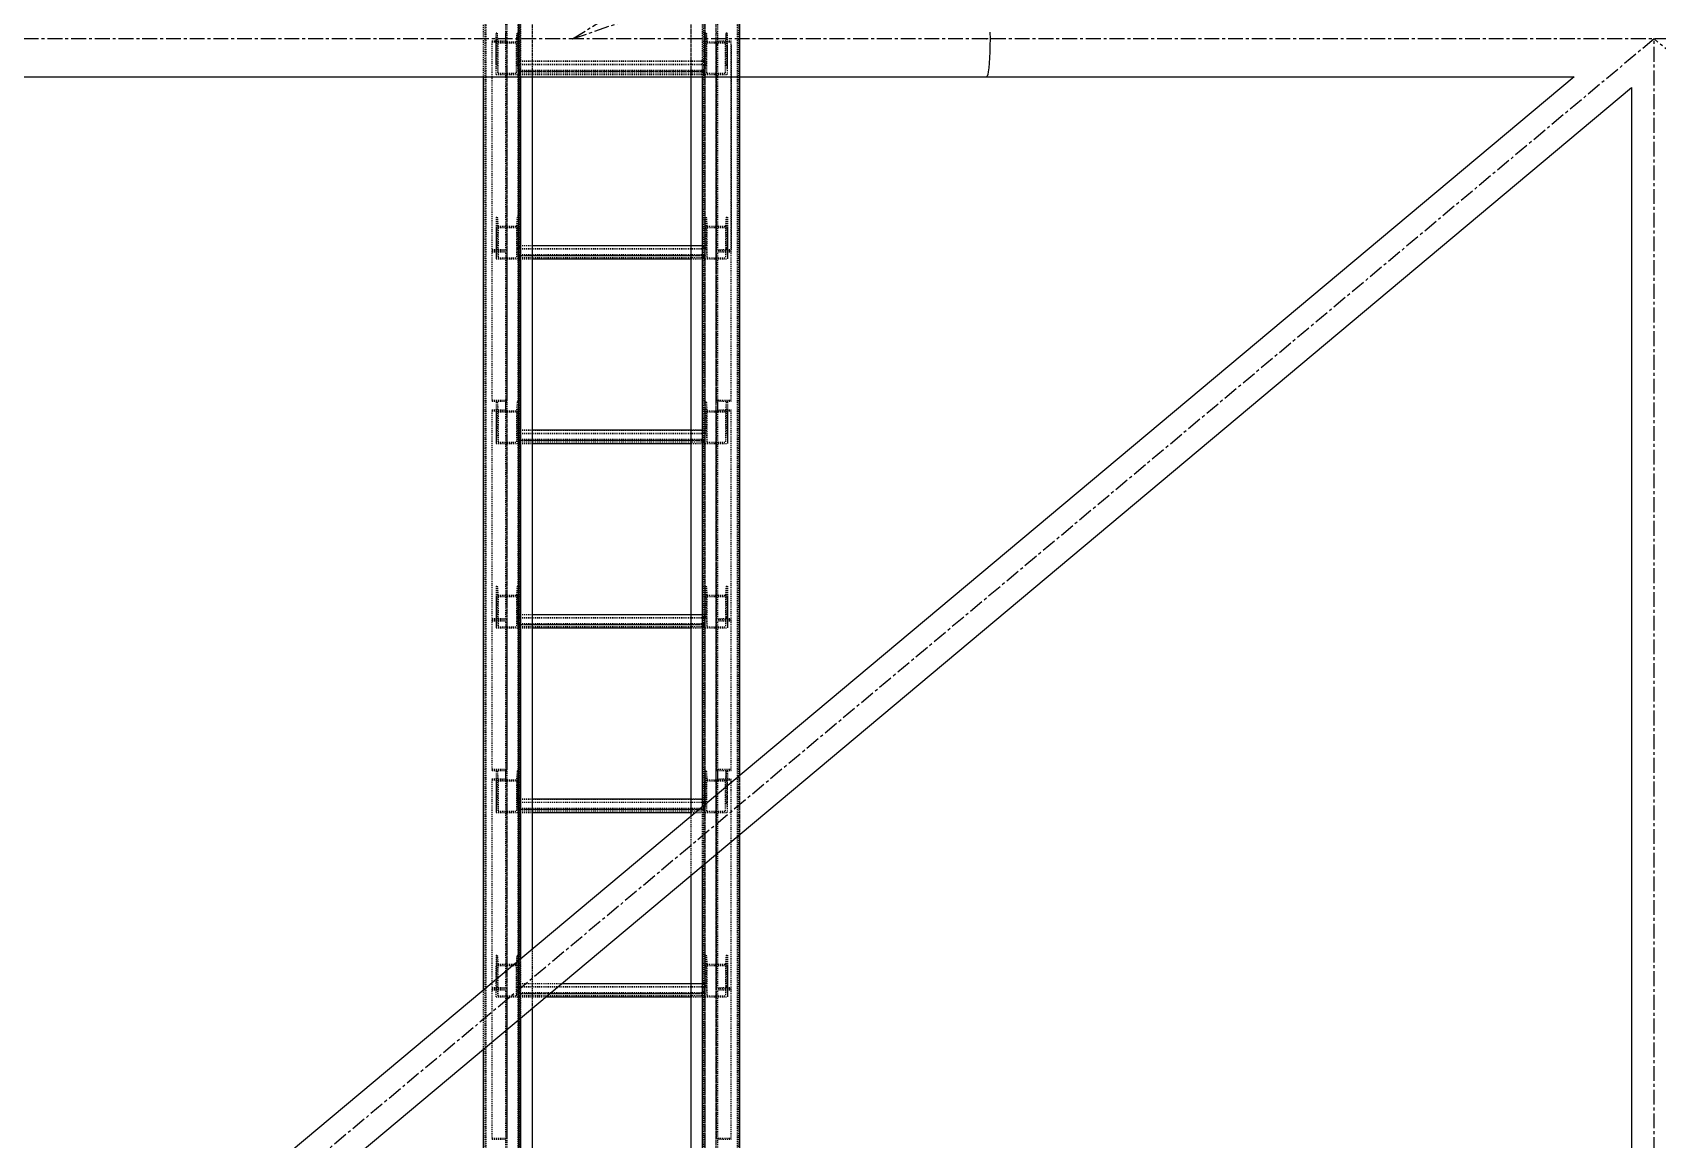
# Model space of a CAD drawing. Header units: millimetres. Extents: x 5143 to 30813, y 232 to 21408.
# Drawn here: x 24305 to 25175, y 16701 to 17294 of the extents above; entities that cross this region are included whole.
import ezdxf

# ---------------------------------------------------------------- set-up
doc = ezdxf.new("R2010")
doc.units = ezdxf.units.MM
doc.header["$LTSCALE"] = 0.25
for name, pattern in [('CENTER', [50.8, 31.75, -6.35, 6.35, -6.35]), ('XKITLINE00', [0]), ('XKITLINE02', [4, 2, -2]), ('XKITLINE03', [6, 3, -1, 1, -1])]:
    doc.linetypes.add(name, pattern=pattern)

msp = doc.modelspace()

# ---------------------------------------------------------------- linework, layer by layer
at = {"color": 8, "linetype": 'CENTER'}
for p, q in [((24593.95, 17290.27), (24884.52, 17470.27)), ((24593.95, 17290.27), (24832.37, 17372.77)), ((25173.61, 17290.27), (23430, 15830.27)), ((24815.87, 17290.27), (23430, 17290.27)), ((26261.35, 17290.27), (24815.88, 17290.27)), ((26903.05, 15830.27), (25173.61, 17290.27)), ((25173.61, 15830.27), (25173.61, 17290.27))]:
    msp.add_line(p, q, dxfattribs=at)
at = {"color": 3, "linetype": 'XKITLINE02'}
for p, q in [((24664.54, 15752.41), (24664.54, 17452.73)), ((24665.07, 15753.25), (24665.07, 17453.8)), ((24682.31, 15753.25), (24682.31, 17436.87)), ((24682.84, 15752.41), (24682.84, 17434.76)), ((24683.69, 15752.41), (24683.69, 17435.72)), ((24547.15, 15752.41), (24547.15, 17382.25)), ((24547.68, 15753.25), (24547.68, 17382.75)), ((24564.91, 15753.25), (24564.92, 17382.75)), ((24565, 15740.27), (24565, 17383.29)), ((24565.45, 15752.41), (24565.45, 17382.25)), ((24565.85, 15740.48), (24565.85, 17383.08)), ((24572.5, 15809.97), (24572.5, 17383.29)), ((24657.5, 15796.2), (24657.5, 17383.29)), ((24664.15, 15740.48), (24664.15, 17383.08)), ((24665, 15740.27), (24665, 17383.29)), ((24558.2, 17287.87), (24558.2, 17373.94)), ((24559, 17287.87), (24559, 17374.6)), ((24657.5, 15743.16), (24657.5, 17380.27)), ((24657.5, 17269.97), (24657.5, 17342.48)), ((24663.69, 17269.97), (24663.69, 17346.31)), ((24546.3, 15807.12), (24546.3, 17332.58)), ((24683.69, 17269.97), (24683.69, 17332.91)), ((24670.98, 17287.87), (24670.98, 17328.52)), ((24671.78, 17287.87), (24671.78, 17328.79)), ((24566.3, 17269.97), (24566.3, 17320.21)), ((24572.5, 17269.97), (24572.5, 17316.38)), ((24565, 17309.24), (24565, 15740.27)), ((24565.85, 17311.54), (24565.85, 15740.48)), ((24572.5, 15743.16), (24572.5, 17310.06)), ((24551, 17176.88), (24551, 17289.2)), ((24551, 17289.2), (24558.2, 17289.2)), ((24551, 17288.71), (24559, 17288.71)), ((24553, 17276.65), (24553, 17293.53)), ((24553, 17293.53), (24553.68, 17293.53)), ((24553, 17271.21), (24553, 17290.6)), ((24553, 17288.09), (24565, 17288.09)), ((24553.68, 17276.65), (24553.68, 17293.53)), ((24554.06, 17288.79), (24553.68, 17293.53)), ((24554.06, 17271.9), (24554.06, 17288.79)), ((24554.06, 17288.79), (24563.93, 17288.79)), ((24558.2, 17177.37), (24558.2, 17293.61)), ((24558.2, 17293.61), (24559, 17293.61)), ((24558.2, 17287.87), (24559, 17287.87)), ((24559, 17176.88), (24559, 17293.61)), ((24563.93, 17288.79), (24564.32, 17293.53)), ((24563.93, 17271.9), (24563.93, 17288.79)), ((24564.32, 17276.65), (24564.32, 17293.53)), ((24564.32, 17293.53), (24565, 17293.53)), ((24565, 17276.65), (24565, 17293.53)), ((24565, 17293.53), (24565, 17289.41)), ((24565, 17271.21), (24565, 17289.41)), ((24664.97, 17286.75), (24664.97, 17293.53)), ((24664.97, 17293.53), (24665.66, 17293.53)), ((24664.97, 17274.72), (24664.97, 17293.53)), ((24664.97, 17288.09), (24676.98, 17288.09)), ((24664.97, 17271.21), (24664.97, 17286.75)), ((24665.66, 17293.53), (24666.04, 17288.79)), ((24665.66, 17276.65), (24665.66, 17293.53)), ((24666.04, 17288.79), (24675.91, 17288.79)), ((24666.04, 17271.9), (24666.04, 17288.79)), ((24670.98, 17176.88), (24670.98, 17293.61)), ((24670.98, 17293.61), (24671.78, 17293.61)), ((24670.98, 17288.71), (24678.98, 17288.71)), ((24670.98, 17287.87), (24671.78, 17287.87)), ((24670.98, 17286.75), (24670.98, 17176.88)), ((24671.78, 17286.75), (24671.78, 17293.61)), ((24671.78, 17289.2), (24678.98, 17289.2)), ((24671.78, 17177.37), (24671.78, 17287.87)), ((24676.3, 17293.53), (24675.91, 17288.79)), ((24675.91, 17271.9), (24675.91, 17288.79)), ((24676.3, 17293.53), (24676.98, 17293.53)), ((24676.3, 17276.65), (24676.3, 17293.53)), ((24676.98, 17286.75), (24676.98, 17293.53)), ((24676.98, 17274.72), (24676.98, 17293.53)), ((24676.98, 17271.21), (24676.98, 17286.75)), ((24678.98, 17176.88), (24678.98, 17289.2)), ((24678.98, 17286.75), (24678.98, 17177.37)), ((24565, 17271.21), (24565, 17278.46)), ((24565, 17278.46), (24664.97, 17278.46)), ((24565, 17278.35), (24664.97, 17278.35)), ((24664.97, 17271.21), (24664.97, 17278.46)), ((24553, 17276.65), (24553.68, 17276.65)), ((24553, 17271.21), (24553, 17276.65)), ((24553, 17271.21), (24565, 17271.21)), ((24554.06, 17271.9), (24553.68, 17276.65)), ((24554.06, 17271.9), (24563.93, 17271.9)), ((24563.93, 17271.9), (24564.32, 17276.65)), ((24564.32, 17276.65), (24565, 17276.65)), ((24565, 17276.75), (24664.97, 17276.75)), ((24565, 17276.65), (24664.97, 17276.65)), ((24565, 17271.21), (24565, 17276.65)), ((24565, 17273.55), (24664.97, 17273.55)), ((24565, 17273.02), (24664.97, 17273.02)), ((24565, 17272.06), (24664.97, 17272.06)), ((24565, 17271.21), (24664.97, 17271.21)), ((24664.97, 17276.65), (24665.66, 17276.65)), ((24664.97, 17271.21), (24676.98, 17271.21)), ((24666.04, 17271.9), (24665.66, 17276.65)), ((24666.04, 17271.9), (24675.91, 17271.9)), ((24675.91, 17271.9), (24676.3, 17276.65)), ((24676.3, 17276.65), (24676.98, 17276.65)), ((24553, 17194.67), (24553, 17177.79)), ((24553, 17194.67), (24553.68, 17194.67)), ((24553, 17194.67), (24553, 17189.24)), ((24553.68, 17194.67), (24553.68, 17177.79)), ((24553.68, 17194.67), (24554.06, 17189.93)), ((24564.32, 17194.67), (24563.93, 17189.93)), ((24564.32, 17194.67), (24564.32, 17177.79)), ((24564.32, 17194.67), (24565, 17194.67)), ((24565, 17194.67), (24565, 17177.79)), ((24565, 17194.67), (24565, 17189.24)), ((24664.97, 17194.67), (24664.97, 17189.24)), ((24664.97, 17194.67), (24665.66, 17194.67)), ((24664.97, 17194.67), (24664.97, 17177.79)), ((24665.66, 17194.67), (24666.04, 17189.93)), ((24665.66, 17194.67), (24665.66, 17177.79)), ((24676.3, 17194.67), (24675.91, 17189.93)), ((24676.3, 17194.67), (24676.98, 17194.67)), ((24676.3, 17194.67), (24676.3, 17177.79)), ((24676.98, 17194.67), (24676.98, 17189.24)), ((24676.98, 17194.67), (24676.98, 17177.79)), ((24553, 17189.24), (24553, 17172.35)), ((24553, 17189.24), (24565, 17189.24)), ((24554.06, 17189.93), (24554.06, 17173.05)), ((24554.06, 17189.93), (24563.93, 17189.93)), ((24558.2, 17181.79), (24559, 17181.79)), ((24563.93, 17189.93), (24563.93, 17173.05)), ((24565, 17189.24), (24565, 17172.35)), ((24664.97, 17189.24), (24676.98, 17189.24)), ((24664.97, 17189.24), (24664.97, 17172.35)), ((24666.04, 17189.93), (24675.91, 17189.93)), ((24666.04, 17189.93), (24666.04, 17173.05)), ((24670.98, 17181.79), (24671.78, 17181.79)), ((24675.91, 17189.93), (24675.91, 17173.05)), ((24676.98, 17189.24), (24676.98, 17172.35)), ((24551, 17177.37), (24558.2, 17177.37)), ((24551, 17096.08), (24551, 17176.88)), ((24551, 17176.88), (24559, 17176.88)), ((24551, 17176.88), (24559, 17176.88)), ((24551, 17176.22), (24558.2, 17176.22)), ((24553, 17177.79), (24553.68, 17177.79)), ((24553, 17177.79), (24553, 17172.35)), ((24553.68, 17177.79), (24554.06, 17173.05)), ((24558.2, 17090.15), (24558.2, 17176.22)), ((24559, 17090.15), (24559, 17176.88)), ((24564.32, 17177.79), (24563.93, 17173.05)), ((24564.32, 17177.79), (24565, 17177.79)), ((24565, 17172.35), (24565, 17179.6)), ((24565, 17179.6), (24572.5, 17179.6)), ((24565, 17179.5), (24664.97, 17179.5)), ((24565, 17177.89), (24664.97, 17177.89)), ((24565, 17177.79), (24664.97, 17177.79)), ((24565, 17177.79), (24565, 17172.35)), ((24565, 17174.69), (24664.97, 17174.69)), ((24565, 17174.16), (24572.5, 17174.16)), ((24565, 17173.21), (24664.97, 17173.21)), ((24657.5, 17179.6), (24664.97, 17179.6)), ((24657.5, 17174.16), (24664.97, 17174.16)), ((24664.97, 17172.35), (24664.97, 17179.6)), ((24664.97, 17177.79), (24664.97, 17172.35)), ((24664.97, 17177.79), (24665.66, 17177.79)), ((24665.66, 17177.79), (24666.04, 17173.05)), ((24670.98, 17090.15), (24670.98, 17176.88)), ((24670.98, 17176.88), (24678.98, 17176.88)), ((24670.98, 17176.88), (24678.98, 17176.88)), ((24671.78, 17177.37), (24678.98, 17177.37)), ((24671.78, 17090.15), (24671.78, 17176.22)), ((24671.78, 17176.22), (24678.98, 17176.22)), ((24676.3, 17177.79), (24675.91, 17173.05)), ((24676.3, 17177.79), (24676.98, 17177.79)), ((24676.98, 17177.79), (24676.98, 17172.35)), ((24678.98, 17096.08), (24678.98, 17176.88)), ((24553, 17172.35), (24565, 17172.35)), ((24554.06, 17173.05), (24563.93, 17173.05)), ((24558.2, 17170.3), (24559, 17170.3)), ((24565, 17172.35), (24572.5, 17172.35)), ((24657.5, 17172.35), (24664.97, 17172.35)), ((24664.97, 17172.35), (24676.98, 17172.35)), ((24666.04, 17173.05), (24675.91, 17173.05)), ((24670.98, 17170.3), (24671.78, 17170.3)), ((24551, 17096.74), (24559, 17096.74)), ((24551, 17096.08), (24558.2, 17096.08)), ((24553, 17095.82), (24553, 17078.93)), ((24553, 17095.82), (24553.68, 17095.82)), ((24553, 17095.82), (24553, 17090.38)), ((24553.68, 17095.82), (24553.68, 17078.93)), ((24553.68, 17095.82), (24554.06, 17091.07)), ((24558.2, 16979.66), (24558.2, 17095.9)), ((24558.2, 17095.9), (24559, 17095.9)), ((24559, 16979.17), (24559, 17095.9)), ((24564.32, 17095.82), (24563.93, 17091.07)), ((24564.32, 17095.82), (24564.32, 17078.93)), ((24564.32, 17095.82), (24565, 17095.82)), ((24565, 17095.82), (24565, 17078.93)), ((24565, 17095.82), (24565, 17090.38)), ((24664.97, 17095.82), (24664.97, 17090.38)), ((24664.97, 17095.82), (24665.66, 17095.82)), ((24664.97, 17095.82), (24664.97, 17078.93)), ((24665.66, 17095.82), (24666.04, 17091.07)), ((24665.66, 17095.82), (24665.66, 17078.93)), ((24670.98, 17096.74), (24678.98, 17096.74)), ((24670.98, 16979.17), (24670.98, 17095.9)), ((24670.98, 17095.9), (24671.78, 17095.9)), ((24671.78, 17096.08), (24678.98, 17096.08)), ((24671.78, 16979.66), (24671.78, 17095.9)), ((24676.3, 17095.82), (24675.91, 17091.07)), ((24676.3, 17095.82), (24676.98, 17095.82)), ((24676.3, 17095.82), (24676.3, 17078.93)), ((24676.98, 17095.82), (24676.98, 17090.38)), ((24676.98, 17095.82), (24676.98, 17078.93)), ((24551, 16979.17), (24551, 17091.48)), ((24551, 17091.48), (24558.2, 17091.48)), ((24551, 17090.99), (24559, 17090.99)), ((24553, 17090.38), (24553, 17073.5)), ((24553, 17090.38), (24565, 17090.38)), ((24554.06, 17091.07), (24554.06, 17074.19)), ((24554.06, 17091.07), (24563.93, 17091.07)), ((24558.2, 17090.15), (24559, 17090.15)), ((24563.93, 17091.07), (24563.93, 17074.19)), ((24565, 17090.38), (24565, 17073.5)), ((24664.97, 17090.38), (24676.98, 17090.38)), ((24664.97, 17090.38), (24664.97, 17073.5)), ((24666.04, 17091.07), (24675.91, 17091.07)), ((24666.04, 17091.07), (24666.04, 17074.19)), ((24670.98, 17090.99), (24678.98, 17090.99)), ((24670.98, 17090.15), (24671.78, 17090.15)), ((24671.78, 17091.48), (24678.98, 17091.48)), ((24675.91, 17091.07), (24675.91, 17074.19)), ((24676.98, 17090.38), (24676.98, 17073.5)), ((24678.98, 16979.17), (24678.98, 17091.48)), ((24553, 17078.93), (24553.68, 17078.93)), ((24553, 17078.93), (24553, 17073.5)), ((24553.68, 17078.93), (24554.06, 17074.19)), ((24564.32, 17078.93), (24563.93, 17074.19)), ((24564.32, 17078.93), (24565, 17078.93)), ((24565, 17073.5), (24565, 17080.74)), ((24565, 17080.74), (24572.5, 17080.74)), ((24565, 17080.64), (24664.97, 17080.64)), ((24565, 17079.04), (24664.97, 17079.04)), ((24565, 17078.93), (24664.97, 17078.93)), ((24565, 17078.93), (24565, 17073.5)), ((24657.5, 17080.74), (24664.97, 17080.74)), ((24664.97, 17073.5), (24664.97, 17080.74)), ((24664.97, 17078.93), (24664.97, 17073.5)), ((24664.97, 17078.93), (24665.66, 17078.93)), ((24665.66, 17078.93), (24666.04, 17074.19)), ((24676.3, 17078.93), (24675.91, 17074.19)), ((24676.3, 17078.93), (24676.98, 17078.93)), ((24676.98, 17078.93), (24676.98, 17073.5)), ((24553, 17073.5), (24565, 17073.5)), ((24554.06, 17074.19), (24563.93, 17074.19)), ((24565, 17075.84), (24664.97, 17075.84)), ((24565, 17075.3), (24572.5, 17075.3)), ((24565, 17074.35), (24664.97, 17074.35)), ((24565, 17073.5), (24572.5, 17073.5)), ((24657.5, 17075.3), (24664.97, 17075.3)), ((24657.5, 17073.5), (24664.97, 17073.5)), ((24664.97, 17073.5), (24676.98, 17073.5)), ((24666.04, 17074.19), (24675.91, 17074.19)), ((24553, 16996.96), (24553, 16980.08)), ((24553, 16996.96), (24553.68, 16996.96)), ((24553, 16996.96), (24553, 16991.52)), ((24553, 16991.52), (24553, 16974.64)), ((24553, 16991.52), (24565, 16991.52)), ((24553.68, 16996.96), (24553.68, 16980.08)), ((24553.68, 16996.96), (24554.06, 16992.21)), ((24554.06, 16992.21), (24554.06, 16975.33)), ((24554.06, 16992.21), (24563.93, 16992.21)), ((24564.32, 16996.96), (24563.93, 16992.21)), ((24563.93, 16992.21), (24563.93, 16975.33)), ((24564.32, 16996.96), (24564.32, 16980.08)), ((24564.32, 16996.96), (24565, 16996.96)), ((24565, 16996.96), (24565, 16980.08)), ((24565, 16996.96), (24565, 16991.52)), ((24565, 16991.52), (24565, 16974.64)), ((24664.97, 16996.96), (24664.97, 16991.52)), ((24664.97, 16996.96), (24665.66, 16996.96)), ((24664.97, 16996.96), (24664.97, 16980.08)), ((24664.97, 16991.52), (24676.98, 16991.52)), ((24664.97, 16991.52), (24664.97, 16974.64)), ((24665.66, 16996.96), (24666.04, 16992.21)), ((24665.66, 16996.96), (24665.66, 16980.08)), ((24666.04, 16992.21), (24675.91, 16992.21)), ((24666.04, 16992.21), (24666.04, 16975.33)), ((24676.3, 16996.96), (24675.91, 16992.21)), ((24675.91, 16992.21), (24675.91, 16975.33)), ((24676.3, 16996.96), (24676.98, 16996.96)), ((24676.3, 16996.96), (24676.3, 16980.08)), ((24676.98, 16996.96), (24676.98, 16991.52)), ((24676.98, 16996.96), (24676.98, 16980.08)), ((24676.98, 16991.52), (24676.98, 16974.64)), ((24558.2, 16984.07), (24559, 16984.07)), ((24565, 16974.64), (24565, 16981.88)), ((24565, 16981.88), (24572.5, 16981.88)), ((24565, 16981.78), (24664.97, 16981.78)), ((24657.5, 16981.88), (24664.97, 16981.88)), ((24664.97, 16974.64), (24664.97, 16981.88)), ((24670.98, 16984.07), (24671.78, 16984.07)), ((24551, 16979.66), (24558.2, 16979.66)), ((24551, 16898.36), (24551, 16979.17)), ((24551, 16979.17), (24559, 16979.17)), ((24551, 16979.17), (24559, 16979.17)), ((24551, 16978.51), (24558.2, 16978.51)), ((24553, 16980.08), (24553.68, 16980.08)), ((24553, 16980.08), (24553, 16974.64)), ((24553, 16974.64), (24565, 16974.64)), ((24553.68, 16980.08), (24554.06, 16975.33)), ((24554.06, 16975.33), (24563.93, 16975.33)), ((24558.2, 16892.44), (24558.2, 16978.51)), ((24559, 16892.44), (24559, 16979.17)), ((24564.32, 16980.08), (24563.93, 16975.33)), ((24564.32, 16980.08), (24565, 16980.08)), ((24565, 16980.18), (24664.97, 16980.18)), ((24565, 16980.08), (24565, 16974.64)), ((24565, 16980.08), (24664.97, 16980.08)), ((24565, 16976.98), (24664.97, 16976.98)), ((24565, 16976.45), (24572.5, 16976.45)), ((24565, 16975.49), (24664.97, 16975.49)), ((24565, 16974.64), (24572.5, 16974.64)), ((24657.5, 16976.45), (24664.97, 16976.45)), ((24657.5, 16974.64), (24664.97, 16974.64)), ((24664.97, 16980.08), (24664.97, 16974.64)), ((24664.97, 16980.08), (24665.66, 16980.08)), ((24664.97, 16974.64), (24676.98, 16974.64)), ((24665.66, 16980.08), (24666.04, 16975.33)), ((24666.04, 16975.33), (24675.91, 16975.33)), ((24670.98, 16892.44), (24670.98, 16979.17)), ((24670.98, 16979.17), (24678.98, 16979.17)), ((24670.98, 16979.17), (24678.98, 16979.17)), ((24671.78, 16979.66), (24678.98, 16979.66)), ((24671.78, 16892.44), (24671.78, 16978.51)), ((24671.78, 16978.51), (24678.98, 16978.51)), ((24676.3, 16980.08), (24675.91, 16975.33)), ((24676.3, 16980.08), (24676.98, 16980.08)), ((24676.98, 16980.08), (24676.98, 16974.64)), ((24678.98, 16898.36), (24678.98, 16979.17)), ((24558.2, 16972.58), (24559, 16972.58)), ((24670.98, 16972.58), (24671.78, 16972.58)), ((24551, 16899.02), (24559, 16899.02)), ((24551, 16898.36), (24558.2, 16898.36)), ((24553, 16898.1), (24553, 16881.22)), ((24553, 16898.1), (24553.68, 16898.1)), ((24553, 16898.1), (24553, 16892.66)), ((24553.68, 16898.1), (24553.68, 16881.22)), ((24553.68, 16898.1), (24554.06, 16893.36)), ((24558.2, 16781.94), (24558.2, 16898.19)), ((24558.2, 16898.19), (24559, 16898.19)), ((24559, 16781.45), (24559, 16898.19)), ((24564.32, 16898.1), (24563.93, 16893.36)), ((24564.32, 16898.1), (24564.32, 16881.22)), ((24564.32, 16898.1), (24565, 16898.1)), ((24565, 16898.1), (24565, 16881.22)), ((24565, 16898.1), (24565, 16892.66)), ((24664.97, 16898.1), (24664.97, 16892.66)), ((24664.97, 16898.1), (24665.66, 16898.1)), ((24664.97, 16878.31), (24664.97, 16898.1)), ((24665.66, 16898.1), (24666.04, 16893.36)), ((24665.66, 16898.1), (24665.66, 16881.22)), ((24670.98, 16899.02), (24678.98, 16899.02)), ((24670.98, 16781.45), (24670.98, 16898.19)), ((24670.98, 16898.19), (24671.78, 16898.19)), ((24671.78, 16898.36), (24678.98, 16898.36)), ((24671.78, 16881.95), (24671.78, 16898.19)), ((24676.3, 16898.1), (24675.91, 16893.36)), ((24676.3, 16898.1), (24676.98, 16898.1)), ((24676.3, 16881.22), (24676.3, 16898.1)), ((24676.98, 16898.1), (24676.98, 16892.66)), ((24676.98, 16880.53), (24676.98, 16898.1)), ((24683.69, 16864.16), (24683.69, 16895.93)), ((24551, 16781.45), (24551, 16893.77)), ((24551, 16893.77), (24558.2, 16893.77)), ((24551, 16893.28), (24559, 16893.28)), ((24553, 16892.66), (24553, 16875.78)), ((24553, 16892.66), (24565, 16892.66)), ((24554.06, 16893.36), (24554.06, 16876.47)), ((24554.06, 16893.36), (24563.93, 16893.36)), ((24558.2, 16892.44), (24559, 16892.44)), ((24563.93, 16893.36), (24563.93, 16876.47)), ((24565, 16892.66), (24565, 16875.78)), ((24664.97, 16892.66), (24676.98, 16892.66)), ((24664.97, 16875.78), (24664.97, 16892.66)), ((24666.04, 16893.36), (24675.91, 16893.36)), ((24666.04, 16876.47), (24666.04, 16893.36)), ((24670.98, 16893.28), (24678.98, 16893.28)), ((24670.98, 16892.44), (24671.78, 16892.44)), ((24671.78, 16893.77), (24678.98, 16893.77)), ((24675.91, 16876.47), (24675.91, 16893.36)), ((24676.98, 16875.78), (24676.98, 16892.66)), ((24678.98, 16887.98), (24678.98, 16893.77)), ((24678.98, 16781.45), (24678.98, 16887.98)), ((24553, 16881.22), (24553.68, 16881.22)), ((24553, 16881.22), (24553, 16875.78)), ((24553.68, 16881.22), (24554.06, 16876.47)), ((24564.32, 16881.22), (24563.93, 16876.47)), ((24564.32, 16881.22), (24565, 16881.22)), ((24565, 16875.78), (24565, 16883.03)), ((24565, 16883.03), (24572.5, 16883.03)), ((24565, 16882.92), (24664.97, 16882.92)), ((24565, 16881.32), (24664.97, 16881.32)), ((24565, 16881.22), (24664.97, 16881.22)), ((24565, 16881.22), (24565, 16875.78)), ((24565, 16878.12), (24664.97, 16878.12)), ((24565, 16877.59), (24572.5, 16877.59)), ((24657.5, 16883.03), (24664.97, 16883.03)), ((24657.5, 16877.59), (24664.97, 16877.59)), ((24663.69, 16847.41), (24663.69, 16879.19)), ((24664.97, 16875.78), (24664.97, 16883.03)), ((24664.97, 16881.22), (24665.66, 16881.22)), ((24666.04, 16876.47), (24665.66, 16881.22)), ((24670.98, 16881.28), (24670.98, 16781.45)), ((24671.78, 16781.94), (24671.78, 16881.95)), ((24675.91, 16876.47), (24676.3, 16881.22)), ((24676.3, 16881.22), (24676.98, 16881.22)), ((24553, 16875.78), (24565, 16875.78)), ((24554.06, 16876.47), (24563.93, 16876.47)), ((24565, 16876.63), (24664.97, 16876.63)), ((24565, 16875.78), (24572.5, 16875.78)), ((24657.5, 16875.78), (24664.97, 16875.78)), ((24657.5, 16842.22), (24657.5, 16874)), ((24664.97, 16875.78), (24676.98, 16875.78)), ((24666.04, 16876.47), (24675.91, 16876.47)), ((24553, 16799.24), (24553, 16784.54)), ((24553, 16799.24), (24553.68, 16799.24)), ((24553, 16799.24), (24553, 16793.81)), ((24553.68, 16782.36), (24553.68, 16799.24)), ((24553.68, 16799.24), (24554.06, 16794.5)), ((24563.93, 16794.5), (24564.32, 16799.24)), ((24564.32, 16782.36), (24564.32, 16799.24)), ((24564.32, 16799.24), (24565, 16799.24)), ((24565, 16776.92), (24565, 16799.24)), ((24565, 16782.36), (24565, 16799.24)), ((24572.5, 16771.05), (24572.5, 16802.83)), ((24664.97, 16799.24), (24664.97, 16793.81)), ((24664.97, 16799.24), (24665.66, 16799.24)), ((24664.97, 16799.24), (24664.97, 16782.36)), ((24665.66, 16799.24), (24666.04, 16794.5)), ((24665.66, 16799.24), (24665.66, 16782.36)), ((24676.3, 16799.24), (24675.91, 16794.5)), ((24676.3, 16799.24), (24676.98, 16799.24)), ((24676.3, 16799.24), (24676.3, 16782.36)), ((24676.98, 16799.24), (24676.98, 16793.81)), ((24676.98, 16799.24), (24676.98, 16782.36)), ((24553, 16776.92), (24553, 16793.81)), ((24553, 16793.81), (24565, 16793.81)), ((24554.06, 16777.62), (24554.06, 16794.5)), ((24554.06, 16794.5), (24563.93, 16794.5)), ((24563.93, 16777.62), (24563.93, 16794.5)), ((24566.3, 16765.86), (24566.3, 16797.64)), ((24664.97, 16793.81), (24676.98, 16793.81)), ((24664.97, 16793.81), (24664.97, 16776.92)), ((24666.04, 16794.5), (24675.91, 16794.5)), ((24666.04, 16794.5), (24666.04, 16777.62)), ((24675.91, 16794.5), (24675.91, 16777.62)), ((24676.98, 16793.81), (24676.98, 16776.92)), ((24551, 16781.94), (24558.2, 16781.94)), ((24551, 16781.45), (24559, 16781.45)), ((24551, 16700.65), (24551, 16781.45)), ((24551, 16781.45), (24559, 16781.45)), ((24553, 16776.92), (24553, 16784.54)), ((24553, 16782.36), (24553.68, 16782.36)), ((24554.06, 16777.62), (24553.68, 16782.36)), ((24558.2, 16786.36), (24559, 16786.36)), ((24559, 16694.72), (24559, 16781.45)), ((24564.32, 16782.36), (24563.93, 16777.62)), ((24564.32, 16782.36), (24565, 16782.36)), ((24565, 16776.92), (24565, 16784.17)), ((24565, 16784.17), (24588.16, 16784.17)), ((24565, 16784.07), (24664.97, 16784.07)), ((24565, 16782.46), (24664.97, 16782.46)), ((24565, 16776.92), (24565, 16782.36)), ((24565, 16782.36), (24664.97, 16782.36)), ((24657.5, 16784.17), (24664.97, 16784.17)), ((24664.97, 16776.92), (24664.97, 16784.17)), ((24664.97, 16782.36), (24664.97, 16776.92)), ((24664.97, 16782.36), (24665.66, 16782.36)), ((24665.66, 16782.36), (24666.04, 16777.62)), ((24670.98, 16786.36), (24671.78, 16786.36)), ((24670.98, 16781.45), (24678.98, 16781.45)), ((24670.98, 16694.72), (24670.98, 16781.45)), ((24670.98, 16781.45), (24678.98, 16781.45)), ((24671.78, 16781.94), (24678.98, 16781.94)), ((24676.3, 16782.36), (24675.91, 16777.62)), ((24676.3, 16782.36), (24676.98, 16782.36)), ((24676.98, 16782.36), (24676.98, 16776.92)), ((24678.98, 16700.65), (24678.98, 16781.45)), ((24546.3, 16749.11), (24546.3, 16780.89)), ((24551, 16780.79), (24558.2, 16780.79)), ((24553, 16776.92), (24565, 16776.92)), ((24554.06, 16777.62), (24563.93, 16777.62)), ((24558.2, 16694.72), (24558.2, 16780.79)), ((24558.2, 16774.87), (24559, 16774.87)), ((24565, 16779.26), (24664.97, 16779.26)), ((24565, 16778.73), (24581.67, 16778.73)), ((24565, 16777.78), (24664.97, 16777.78)), ((24565, 16776.92), (24579.51, 16776.92)), ((24657.5, 16778.73), (24664.97, 16778.73)), ((24657.5, 16776.92), (24664.97, 16776.92)), ((24664.97, 16776.92), (24676.98, 16776.92)), ((24666.04, 16777.62), (24675.91, 16777.62)), ((24670.98, 16774.87), (24671.78, 16774.87)), ((24671.78, 16694.72), (24671.78, 16780.79)), ((24671.78, 16780.79), (24678.98, 16780.79)), ((24551, 16701.31), (24559, 16701.31)), ((24551, 16700.65), (24558.2, 16700.65)), ((24670.98, 16701.31), (24678.98, 16701.31)), ((24671.78, 16700.65), (24678.98, 16700.65))]:
    msp.add_line(p, q, dxfattribs=at)
at = {"color": 1, "linetype": 'XKITLINE03'}
for p, q in [((24670.99, 15742.68), (24670.99, 17382.53)), ((24565, 17380.27), (24565, 15740.27)), ((24665, 15740.27), (24665, 17380.27)), ((24559, 17176.88), (24559, 17288.71)), ((24565, 17271.21), (24565, 17288.09)), ((24664.97, 17288.09), (24664.97, 17271.21)), ((24670.98, 17288.71), (24670.98, 17176.88)), ((24565, 17273.02), (24664.97, 17273.02)), ((24565, 17172.35), (24565, 17189.24)), ((24664.97, 17189.24), (24664.97, 17172.35)), ((24559, 17096.74), (24559, 17176.88)), ((24565, 17174.16), (24664.97, 17174.16)), ((24670.98, 17176.88), (24670.98, 17096.74)), ((24559, 16979.17), (24559, 17090.99)), ((24565, 17073.5), (24565, 17090.38)), ((24664.97, 17090.38), (24664.97, 17073.5)), ((24670.98, 17090.99), (24670.98, 16979.17)), ((24565, 17075.3), (24664.97, 17075.3)), ((24565, 16974.64), (24565, 16991.52)), ((24664.97, 16991.52), (24664.97, 16974.64)), ((24559, 16899.02), (24559, 16979.17)), ((24565, 16976.45), (24664.97, 16976.45)), ((24670.98, 16979.17), (24670.98, 16899.02)), ((24559, 16781.45), (24559, 16893.28)), ((24565, 16875.78), (24565, 16892.66)), ((24664.97, 16892.66), (24664.97, 16875.78)), ((24670.98, 16893.28), (24670.98, 16781.45)), ((24565, 16877.59), (24664.97, 16877.59)), ((24565, 16776.92), (24565, 16793.81)), ((24664.97, 16793.81), (24664.97, 16776.92)), ((24559, 16701.31), (24559, 16781.45)), ((24670.98, 16781.45), (24670.98, 16701.31)), ((24565, 16778.73), (24664.97, 16778.73))]:
    msp.add_line(p, q, dxfattribs=at)
at = {"color": 8, "linetype": 'XKITLINE00'}
for p, q in [((24817.7, 17286.75), (24817.62, 17283.33)), ((24817.7, 17293.8), (24817.73, 17290.27)), ((24817.73, 17290.27), (24817.7, 17286.75)), ((24817.48, 17280.12), (24817.3, 17277.23)), ((24817.62, 17283.33), (24817.48, 17280.12)), ((23506.2, 15909.97), (25130.69, 17270.22)), ((23551.69, 17269.97), (24815.87, 17269.97)), ((24815.87, 17269.97), (24816.2, 17270.28)), ((24815.87, 17269.97), (24816.2, 17270.28)), ((24815.87, 17269.97), (25130.39, 17269.97)), ((24816.51, 17271.2), (24816.2, 17270.28)), ((24816.51, 17271.2), (24816.2, 17270.28)), ((24816.8, 17272.69), (24816.51, 17271.2)), ((24817.07, 17274.72), (24816.8, 17272.69)), ((24817.3, 17277.23), (24817.07, 17274.72)), ((23506.2, 15878.19), (25161.49, 17264.24)), ((25161.43, 17264.19), (25161.43, 15856.36))]:
    msp.add_line(p, q, dxfattribs=at)
at = {"color": 7, "linetype": 'XKITLINE00'}
for p, q in [((24546.3, 16780.89), (24546.3, 17269.97)), ((24566.3, 16797.64), (24566.3, 17269.97)), ((24572.5, 16802.83), (24572.5, 17269.97)), ((24657.5, 16874), (24657.5, 17269.97)), ((24663.69, 16879.19), (24663.69, 17269.97)), ((24683.69, 16895.93), (24683.69, 17269.97)), ((24572.5, 17179.6), (24657.5, 17179.6)), ((24572.5, 17174.16), (24657.5, 17174.16)), ((24572.5, 17172.35), (24657.5, 17172.35)), ((24572.5, 17080.74), (24657.5, 17080.74)), ((24572.5, 17075.3), (24657.5, 17075.3)), ((24572.5, 17073.5), (24657.5, 17073.5)), ((24572.5, 16981.88), (24657.5, 16981.88)), ((24572.5, 16976.45), (24657.5, 16976.45)), ((24572.5, 16974.64), (24657.5, 16974.64)), ((24572.5, 16883.03), (24657.5, 16883.03)), ((24572.5, 16877.59), (24657.5, 16877.59)), ((24572.5, 16875.78), (24657.5, 16875.78)), ((24683.69, 16256.39), (24683.69, 16864.16)), ((24657.5, 16278.33), (24657.5, 16842.22)), ((24663.69, 16273.14), (24663.69, 16847.41)), ((24588.16, 16784.17), (24657.5, 16784.17)), ((24579.51, 16776.92), (24657.5, 16776.92)), ((24581.67, 16778.73), (24657.5, 16778.73)), ((24566.3, 16354.69), (24566.3, 16765.86)), ((24572.5, 16349.5), (24572.5, 16771.05)), ((24546.3, 16371.44), (24546.3, 16749.11))]:
    msp.add_line(p, q, dxfattribs=at)
at = {"color": 1, "linetype": 'XKITLINE00'}
for centre in [(24559, 17288.71), (24565, 17288.09), (24664.97, 17288.09), (24670.98, 17288.71), (24565, 17273.02), (24565, 17271.21), (24664.97, 17273.02), (24664.97, 17271.21), (24565, 17189.24), (24664.97, 17189.24), (24559, 17176.88), (24559, 17176.88), (24565, 17174.16), (24664.97, 17174.16), (24670.98, 17176.88), (24670.98, 17176.88), (24565, 17172.35), (24664.97, 17172.35), (24559, 17096.74), (24670.98, 17096.74), (24559, 17090.99), (24565, 17090.38), (24664.97, 17090.38), (24670.98, 17090.99), (24565, 17075.3), (24565, 17073.5), (24664.97, 17075.3), (24664.97, 17073.5), (24565, 16991.52), (24664.97, 16991.52), (24559, 16979.17), (24559, 16979.17), (24565, 16976.45), (24565, 16974.64), (24664.97, 16976.45), (24664.97, 16974.64), (24670.98, 16979.17), (24670.98, 16979.17), (24559, 16899.02), (24670.98, 16899.02), (24559, 16893.28), (24565, 16892.66), (24664.97, 16892.66), (24670.98, 16893.28), (24565, 16877.59), (24664.97, 16877.59), (24565, 16875.78), (24664.97, 16875.78), (24565, 16793.81), (24664.97, 16793.81), (24559, 16781.45), (24559, 16781.45), (24670.98, 16781.45), (24670.98, 16781.45), (24565, 16778.73), (24565, 16776.92), (24664.97, 16778.73), (24664.97, 16776.92), (24559, 16701.31), (24670.98, 16701.31)]:
    msp.add_circle(centre, 0.05, dxfattribs=at)
at = {"color": 8, "linetype": 'XKITLINE00'}
for centre in [(24593.95, 17290.27), (24593.95, 17290.27), (24815.87, 17290.27), (24815.88, 17290.27), (25173.61, 17290.27), (25173.61, 17290.27), (25173.61, 17290.27)]:
    msp.add_circle(centre, 0.05, dxfattribs=at)

doc.saveas('drawing.dxf')
